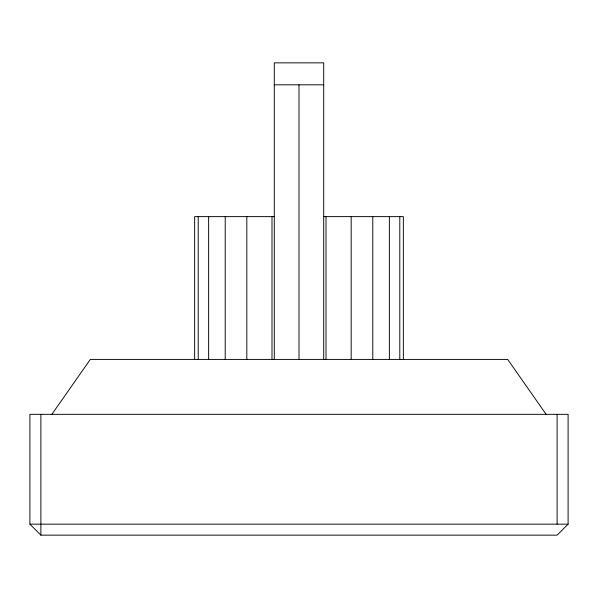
<?xml version="1.0" encoding="UTF-8"?>
<svg xmlns="http://www.w3.org/2000/svg" width="598" height="598" viewBox="0 0 598 598"><rect width="100%" height="100%" fill="white"/><g stroke="black" fill="none" stroke-linecap="round" stroke-linejoin="round"><path stroke-width="0.9" d="M51.869 414.332L90.313 359.413L507.687 359.413L546.131 414.332M568.1 524.162L557.119 535.15L40.881 535.15L29.9 524.162L29.9 414.332L568.1 414.332L568.1 524.162L29.9 524.162M274.288 84.819L323.712 84.819M274.288 216.626L194.656 216.626L194.656 359.413M323.712 216.626L403.344 216.626L403.344 359.413M557.119 414.332L557.119 524.162M399.793 216.626L399.793 359.413M389.365 216.626L389.365 359.413M372.786 216.626L372.786 359.413M351.176 216.626L351.176 359.413M326.007 216.626L326.007 359.413M323.712 359.413L323.712 62.85L274.288 62.85L274.288 359.413M299 84.819L299 359.413M271.993 216.626L271.993 359.413M246.825 216.626L246.825 359.413M225.214 216.626L225.214 359.413M208.635 216.626L208.635 359.413M198.207 216.626L198.207 359.413M40.881 414.332L40.881 535.15"/></g></svg>
